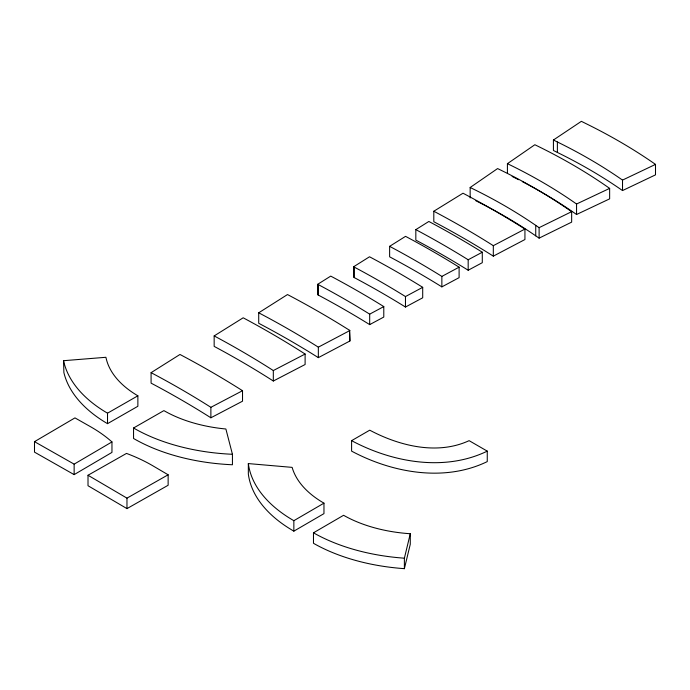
<?xml version="1.0" encoding="UTF-8"?>
<svg xmlns="http://www.w3.org/2000/svg" width="690" height="690" viewBox="0 0 690 690"><rect width="100%" height="100%" fill="white"/><g stroke="black" fill="none" stroke-linecap="round" stroke-linejoin="round"><path stroke-width="1.03" d="M404.383 568.672L404.383 558.193L410.283 533.75L408.101 533.577A113.298 65.412 0 0 1 343.586 515.292L313.476 532.809L313.476 543.289A156.052 90.097 0 0 0 402.011 568.482L404.383 568.672L410.283 544.22L410.283 533.75M470.157 197.97L470.157 187.499L497.594 168.567A567.706 327.759 0 0 1 568.172 209.286L571.656 211.658L571.656 222.128L539.114 238.136L535.733 235.842A524.952 303.074 0 0 0 475.824 200.747M507.417 173.095L507.417 163.668L534.845 144.736A567.706 327.759 0 0 1 609.641 188.387L609.641 198.858L576.555 214.495A524.952 303.074 0 0 0 522.278 181.599M553.423 140.01L581.377 121.328L585.465 123.363A567.706 327.759 0 0 1 655.5 164.393L655.5 174.863L622.518 190.569A524.952 303.074 0 0 0 557.382 152.447L553.423 150.48L553.423 140.01L557.382 141.976A524.952 303.074 0 0 1 622.518 180.099L655.5 164.393M258.716 312.803L287.497 294.552A963.585 556.321 0 0 1 349.58 330.312L349.908 340.989L318.34 357.644A920.831 531.636 0 0 0 258.716 323.282L258.716 312.803A920.831 531.636 0 0 1 318.34 347.165L349.908 330.519M433.803 211.244L463.007 193.217A963.585 556.321 0 0 1 524.935 229.054L524.935 239.525L493.316 256.145A920.831 531.636 0 0 0 433.803 221.723L433.803 211.244A920.831 531.636 0 0 1 493.316 245.674L524.935 229.054M151.084 372.669L179.969 354.47A963.585 556.321 0 0 1 242.526 390.713L242.526 401.192L210.881 417.786A920.831 531.636 0 0 0 151.084 383.14L151.084 372.669A920.831 531.636 0 0 1 210.881 407.316L242.526 390.713M317.676 284.306L330.726 276.112A951.829 549.533 0 0 1 383.787 306.584L383.787 317.055L369.685 324.619A932.587 538.424 0 0 0 318.314 295.079L317.676 294.777L317.676 284.306L318.314 284.608A932.587 538.424 0 0 1 369.685 314.148L383.787 306.584M353.616 266.771L369.521 256.775A953.968 550.767 0 0 1 422.703 287.325L422.703 297.795L405.47 307.033A930.448 537.191 0 0 0 354.298 277.613L353.616 277.242L353.616 266.771L354.298 267.134A930.448 537.191 0 0 1 405.47 296.562L422.703 287.325M415.829 229.632L428.852 221.464A951.829 549.533 0 0 1 482.293 252.221L482.293 262.692L468.174 270.238A932.587 538.424 0 0 0 415.829 240.111L415.829 229.632A932.587 538.424 0 0 1 468.174 259.768L482.293 252.221M389.626 246.339L405.556 236.351A953.968 550.767 0 0 1 459.109 267.177L459.109 277.647L441.859 286.876A930.448 537.191 0 0 0 389.626 256.818L389.626 246.339A930.448 537.191 0 0 1 441.859 276.405L459.109 267.177M214.159 335.918L243.182 317.797A963.585 556.321 0 0 1 305.109 354.039L305.109 364.51L273.318 381.018A920.831 531.636 0 0 0 214.159 346.389L214.159 335.918A920.831 531.636 0 0 1 273.318 370.547L305.109 354.039M34.5 441.66L74.96 417.89L89.95 426.394A156.052 90.097 0 0 1 111.961 441.928L111.961 452.399L74.141 474.625L34.5 452.131L34.5 441.66L74.141 464.146L111.961 441.928M293.854 531.153L293.854 520.683L323.964 503.157A113.298 65.412 0 0 1 292.137 467.372L248.34 463.585L248.34 474.065A156.052 90.097 0 0 0 293.854 531.153L323.964 513.627L323.964 503.157M351.598 440.66L369.737 430.18C399.372 445.947 437.313 455.374 469.122 440.66L487.261 451.131L487.261 461.601C444.446 482.405 392.205 472.831 351.598 451.131L351.598 440.66C392.205 462.36 444.446 471.934 487.261 451.131M107.519 423.66L107.519 413.189L137.871 395.801A113.298 65.412 0 0 1 106.2 358.55L105.898 357.291L63.558 360.697L63.877 372.54A156.052 90.097 0 0 0 107.519 423.66L137.871 406.272L137.871 395.801M133.55 428.007L163.901 410.619A113.298 65.412 0 0 0 225.889 428.999L232.435 454.279L232.435 464.758A156.052 90.097 0 0 1 133.55 438.478L133.55 428.007A156.052 90.097 0 0 0 232.435 454.279M88.01 475.255L126.503 453.416A156.052 90.097 0 0 1 153.404 466.13L168.136 474.789L168.136 485.26L126.969 508.616L88.01 485.726L88.01 475.255L126.969 498.145L126.969 508.616M126.969 498.145L168.136 474.789M470.157 187.499A524.952 303.074 0 0 1 535.733 225.363L539.114 227.665L571.656 211.658M507.417 163.668A524.952 303.074 0 0 1 576.555 204.016L609.641 188.387M404.383 558.193L402.011 558.012A156.052 90.097 0 0 1 313.476 532.809M349.908 340.989L349.58 330.312M63.558 360.697L63.877 362.069A156.052 90.097 0 0 0 107.519 413.189M622.518 180.099L622.518 190.569M576.555 204.016L576.555 214.495M557.382 141.976L557.382 152.447M539.114 227.665L539.114 238.136M535.733 225.363L535.733 235.842M493.316 245.674L493.316 256.145M468.174 259.768L468.174 270.238M441.859 276.405L441.859 286.876M405.47 296.562L405.47 307.033M369.685 314.148L369.685 324.619M354.298 267.134L354.298 277.613M318.314 284.608L318.314 295.079M318.34 347.165L318.34 357.644M273.318 370.547L273.318 381.018M210.881 407.316L210.881 417.786M74.141 464.146L74.141 474.625M293.854 520.683A156.052 90.097 0 0 1 248.34 463.585M512.109 176.442A524.952 303.074 0 0 1 518.604 179.711"/></g></svg>
